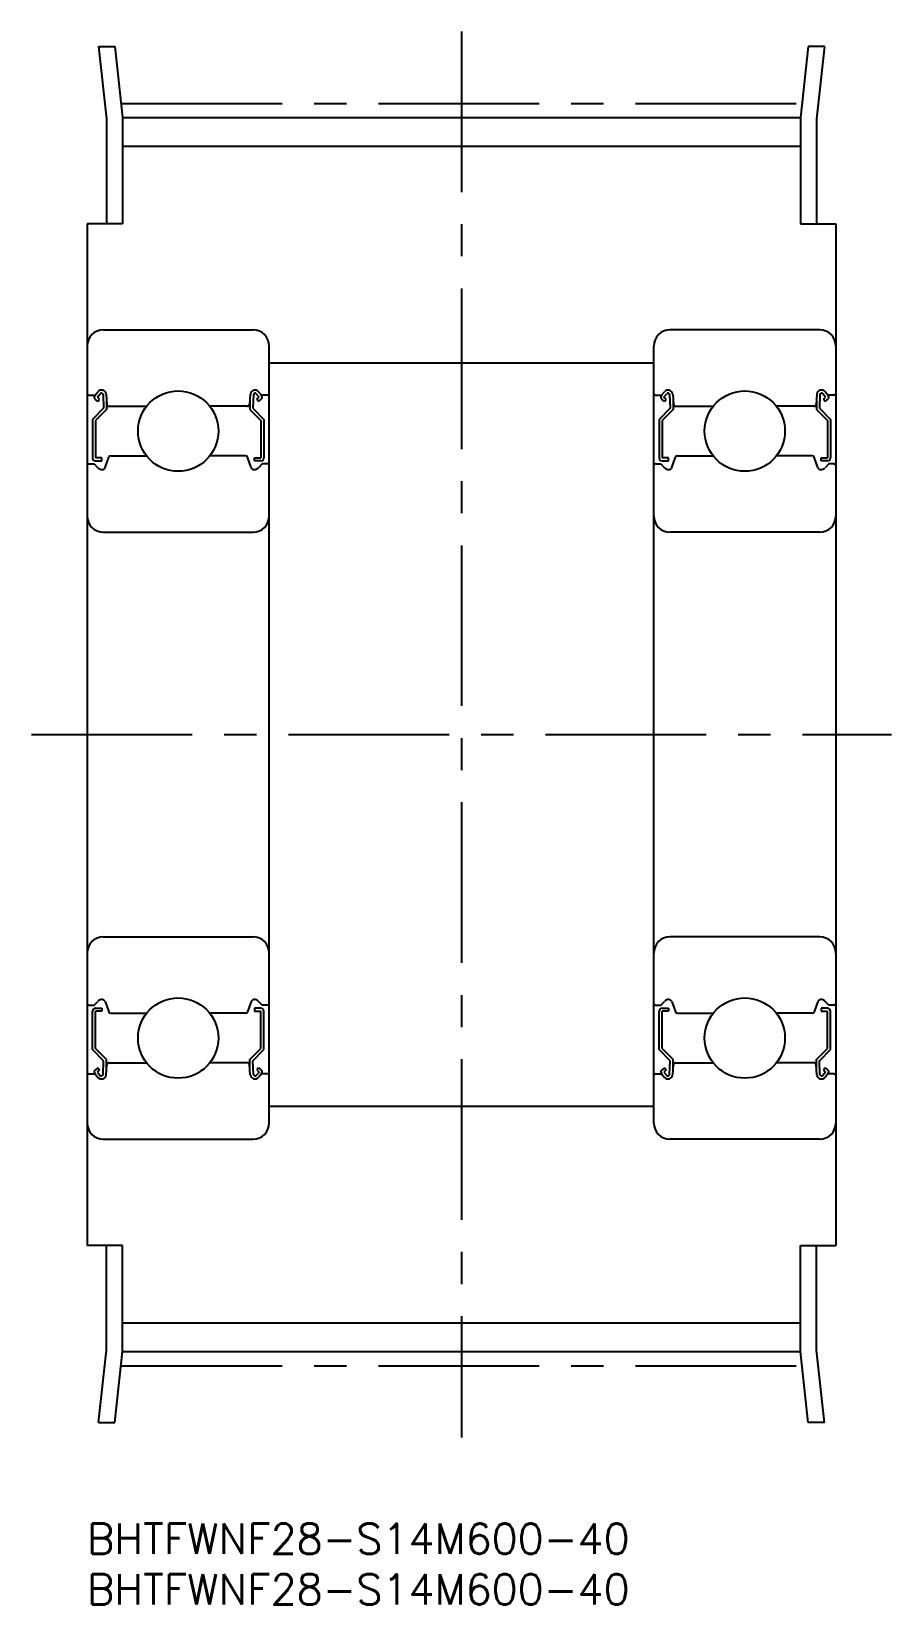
# Model space of a CAD drawing. Extents: x -6 to 79, y -8 to 148.
import ezdxf

# ---------------------------------------------------------------- set-up
doc = ezdxf.new("R2010")
doc.units = 0
doc.header["$LTSCALE"] = 0.5
doc.linetypes.add('CENTER', pattern=[50.8, 31.75, -6.35, 6.35, -6.35])
for name, color, linetype in [('MSM_CENTER', 1, 'CENTER'), ('MSM_CONTINUOUS', 7, 'CONTINUOUS'), ('MSM_PART_NUMBER', 7, 'CONTINUOUS')]:
    doc.layers.add(name, color=color, linetype=linetype)
doc.styles.get("Standard").update_dxf_attribs({"font": 'txt.shx', "height": 3, "bigfont": 'bigfont.shx'})

# ---------------------------------------------------------------- blocks, each defined once
blk = doc.blocks.new('*U2')
at = {"layer": 'MSM_PART_NUMBER'}
blk.add_text('BHTFWNF28-S14M600-40', height=3, dxfattribs=at).set_placement((0, -3))
blk = doc.blocks.new('*U3')
at = {"layer": 'MSM_PART_NUMBER'}
blk.add_text('BHTFWNF28-S14M600-40', height=3, dxfattribs=at).set_placement((0, -8))

msp = doc.modelspace()

# ---------------------------------------------------------------- linework, layer by layer
at = {"layer": 'MSM_CENTER'}
for p, q in [((37, 147.5), (37, 8.5)), ((3.4, 140.39), (70.6, 140.39)), ((-5.5, 78), (79.5, 78)), ((3.4, 15.61), (70.6, 15.61))]:
    msp.add_line(p, q, dxfattribs=at)
at = {"layer": 'MSM_CONTINUOUS'}
for p, q in [((1.11, 146), (1.9, 138.87)), ((1.11, 146), (2.73, 146)), ((2.73, 146), (3.5, 138.99)), ((71.27, 146), (70.5, 138.99)), ((72.89, 146), (71.27, 146)), ((72.89, 146), (72.1, 138.87)), ((1.9, 138.87), (1.9, 128.5)), ((3.5, 138.99), (70.5, 138.99)), ((3.5, 138.99), (3.5, 128.5)), ((70.5, 138.99), (70.5, 128.5)), ((72.1, 138.87), (72.1, 128.5)), ((3.5, 136.16), (70.5, 136.16)), ((0, 128.5), (0, 27.5)), ((3.5, 128.5), (0, 128.5)), ((70.5, 128.5), (74, 128.5)), ((74, 128.5), (74, 27.5)), ((1.6, 118), (16.4, 118)), ((72.4, 118), (57.6, 118)), ((18, 39.6), (18, 116.4)), ((56, 39.6), (56, 116.4)), ((18, 114.75), (56, 114.75)), ((0.2, 111.55), (0.78, 111.55)), ((0.78, 111.55), (1.06, 111.89)), ((1.05, 110.93), (0.82, 111.13)), ((1.01, 111.36), (1.29, 111.69)), ((1.24, 111.16), (1.01, 111.36)), ((1.05, 110.93), (1.24, 111.16)), ((1.57, 111.6), (1.63, 110.25)), ((1.87, 111.63), (1.96, 110.63)), ((1.93, 110.98), (1.93, 110.13)), ((2.16, 110.45), (5.88, 110.45)), ((15.84, 110.45), (12.12, 110.45)), ((16.13, 111.63), (16.04, 110.63)), ((16.07, 110.98), (16.07, 110.13)), ((16.43, 111.6), (16.37, 110.25)), ((16.99, 111.36), (16.71, 111.69)), ((16.76, 111.16), (16.99, 111.36)), ((16.95, 110.93), (16.76, 111.16)), ((17.22, 111.55), (16.94, 111.89)), ((16.95, 110.93), (17.18, 111.13)), ((17.8, 111.55), (17.22, 111.55)), ((56.2, 111.55), (56.78, 111.55)), ((56.78, 111.55), (57.06, 111.89)), ((57.05, 110.93), (56.82, 111.13)), ((57.01, 111.36), (57.29, 111.69)), ((57.24, 111.16), (57.01, 111.36)), ((57.05, 110.93), (57.24, 111.16)), ((57.57, 111.6), (57.63, 110.25)), ((57.87, 111.63), (57.96, 110.63)), ((57.93, 110.98), (57.93, 110.13)), ((58.16, 110.45), (61.88, 110.45)), ((71.84, 110.45), (68.12, 110.45)), ((72.13, 111.63), (72.04, 110.63)), ((72.07, 110.98), (72.07, 110.13)), ((72.43, 111.6), (72.37, 110.25)), ((72.99, 111.36), (72.71, 111.69)), ((72.76, 111.16), (72.99, 111.36)), ((72.95, 110.93), (72.76, 111.16)), ((73.22, 111.55), (72.94, 111.89)), ((72.95, 110.93), (73.18, 111.13)), ((73.8, 111.55), (73.22, 111.55)), ((1.63, 110.25), (0.53, 109.15)), ((0.53, 109.15), (0.53, 105.35)), ((1.93, 110.13), (0.83, 109.03)), ((0.83, 109.03), (0.83, 105.35)), ((16.07, 110.13), (17.17, 109.03)), ((16.37, 110.25), (17.47, 109.15)), ((17.17, 109.03), (17.17, 105.35)), ((17.47, 109.15), (17.47, 105.35)), ((57.63, 110.25), (56.53, 109.15)), ((56.53, 109.15), (56.53, 105.35)), ((57.93, 110.13), (56.83, 109.03)), ((56.83, 109.03), (56.83, 105.35)), ((72.07, 110.13), (73.17, 109.03)), ((72.37, 110.25), (73.47, 109.15)), ((73.17, 109.03), (73.17, 105.35)), ((73.47, 109.15), (73.47, 105.35)), ((0.2, 104.75), (0.7, 104.75)), ((0.7, 104.75), (1.07, 104.38)), ((1.45, 105.35), (0.83, 105.35)), ((0.83, 105.05), (1.45, 105.05)), ((1.45, 105.05), (1.45, 105.35)), ((1.78, 104.4), (2.15, 105.42)), ((2.34, 105.55), (5.88, 105.55)), ((15.66, 105.55), (12.12, 105.55)), ((16.22, 104.4), (15.85, 105.42)), ((16.55, 105.35), (17.17, 105.35)), ((16.55, 105.05), (16.55, 105.35)), ((17.17, 105.05), (16.55, 105.05)), ((17.3, 104.75), (16.93, 104.38)), ((17.8, 104.75), (17.3, 104.75)), ((56.2, 104.75), (56.7, 104.75)), ((56.7, 104.75), (57.07, 104.38)), ((57.45, 105.35), (56.83, 105.35)), ((56.83, 105.05), (57.45, 105.05)), ((57.45, 105.05), (57.45, 105.35)), ((57.78, 104.4), (58.15, 105.42)), ((58.34, 105.55), (61.88, 105.55)), ((71.66, 105.55), (68.12, 105.55)), ((72.22, 104.4), (71.85, 105.42)), ((72.55, 105.05), (72.55, 105.35)), ((72.55, 105.35), (73.17, 105.35)), ((73.17, 105.05), (72.55, 105.05)), ((73.3, 104.75), (72.93, 104.38)), ((73.8, 104.75), (73.3, 104.75)), ((1.6, 98), (16.4, 98)), ((72.4, 98), (57.6, 98)), ((1.6, 58), (16.4, 58)), ((72.4, 58), (57.6, 58)), ((0.7, 51.25), (1.07, 51.62)), ((1.78, 51.6), (2.15, 50.58)), ((16.22, 51.6), (15.85, 50.58)), ((17.3, 51.25), (16.93, 51.62)), ((56.7, 51.25), (57.07, 51.62)), ((57.78, 51.6), (58.15, 50.58)), ((72.22, 51.6), (71.85, 50.58)), ((73.3, 51.25), (72.93, 51.62)), ((0.2, 51.25), (0.7, 51.25)), ((0.53, 46.85), (0.53, 50.65)), ((0.83, 50.95), (1.45, 50.95)), ((0.83, 46.97), (0.83, 50.65)), ((1.45, 50.65), (0.83, 50.65)), ((1.45, 50.95), (1.45, 50.65)), ((2.34, 50.45), (5.88, 50.45)), ((15.66, 50.45), (12.12, 50.45)), ((16.55, 50.95), (16.55, 50.65)), ((17.17, 50.95), (16.55, 50.95)), ((16.55, 50.65), (17.17, 50.65)), ((17.17, 46.97), (17.17, 50.65)), ((17.8, 51.25), (17.3, 51.25)), ((17.47, 46.85), (17.47, 50.65)), ((56.2, 51.25), (56.7, 51.25)), ((56.53, 46.85), (56.53, 50.65)), ((56.83, 50.95), (57.45, 50.95)), ((56.83, 46.97), (56.83, 50.65)), ((57.45, 50.65), (56.83, 50.65)), ((57.45, 50.95), (57.45, 50.65)), ((58.34, 50.45), (61.88, 50.45)), ((71.66, 50.45), (68.12, 50.45)), ((73.17, 50.95), (72.55, 50.95)), ((72.55, 50.95), (72.55, 50.65)), ((72.55, 50.65), (73.17, 50.65)), ((73.17, 46.97), (73.17, 50.65)), ((73.8, 51.25), (73.3, 51.25)), ((73.47, 46.85), (73.47, 50.65)), ((1.63, 45.75), (0.53, 46.85)), ((1.93, 45.87), (0.83, 46.97)), ((16.07, 45.87), (17.17, 46.97)), ((16.37, 45.75), (17.47, 46.85)), ((57.63, 45.75), (56.53, 46.85)), ((57.93, 45.87), (56.83, 46.97)), ((72.07, 45.87), (73.17, 46.97)), ((72.37, 45.75), (73.47, 46.85)), ((1.57, 44.4), (1.63, 45.75)), ((1.87, 44.37), (1.96, 45.37)), ((1.93, 45.02), (1.93, 45.87)), ((2.16, 45.55), (5.88, 45.55)), ((15.84, 45.55), (12.12, 45.55)), ((16.13, 44.37), (16.04, 45.37)), ((16.07, 45.02), (16.07, 45.87)), ((16.43, 44.4), (16.37, 45.75)), ((57.57, 44.4), (57.63, 45.75)), ((57.87, 44.37), (57.96, 45.37)), ((57.93, 45.02), (57.93, 45.87)), ((58.16, 45.55), (61.88, 45.55)), ((71.84, 45.55), (68.12, 45.55)), ((72.13, 44.37), (72.04, 45.37)), ((72.07, 45.02), (72.07, 45.87)), ((72.43, 44.4), (72.37, 45.75)), ((0.2, 44.45), (0.78, 44.45)), ((0.78, 44.45), (1.06, 44.11)), ((1.05, 45.07), (0.82, 44.87)), ((1.24, 44.84), (1.01, 44.64)), ((1.01, 44.64), (1.29, 44.31)), ((1.05, 45.07), (1.24, 44.84)), ((16.99, 44.64), (16.71, 44.31)), ((16.95, 45.07), (16.76, 44.84)), ((16.76, 44.84), (16.99, 44.64)), ((17.22, 44.45), (16.94, 44.11)), ((16.95, 45.07), (17.18, 44.87)), ((17.8, 44.45), (17.22, 44.45)), ((56.2, 44.45), (56.78, 44.45)), ((56.78, 44.45), (57.06, 44.11)), ((57.05, 45.07), (56.82, 44.87)), ((57.24, 44.84), (57.01, 44.64)), ((57.01, 44.64), (57.29, 44.31)), ((57.05, 45.07), (57.24, 44.84)), ((72.99, 44.64), (72.71, 44.31)), ((72.95, 45.07), (72.76, 44.84)), ((72.76, 44.84), (72.99, 44.64)), ((73.22, 44.45), (72.94, 44.11)), ((72.95, 45.07), (73.18, 44.87)), ((73.8, 44.45), (73.22, 44.45)), ((18, 41.25), (56, 41.25)), ((1.6, 38), (16.4, 38)), ((72.4, 38), (57.6, 38)), ((3.5, 27.5), (0, 27.5)), ((1.9, 17.13), (1.9, 27.5)), ((3.5, 17.01), (3.5, 27.5)), ((70.5, 27.5), (74, 27.5)), ((70.5, 17.01), (70.5, 27.5)), ((72.1, 17.13), (72.1, 27.5)), ((3.5, 19.84), (70.5, 19.84)), ((1.11, 10), (1.9, 17.13)), ((72.89, 10), (72.1, 17.13)), ((2.73, 10), (3.5, 17.01)), ((3.5, 17.01), (70.5, 17.01)), ((71.27, 10), (70.5, 17.01)), ((1.11, 10), (2.73, 10)), ((72.89, 10), (71.27, 10))]:
    msp.add_line(p, q, dxfattribs=at)
for centre in [(9, 108), (65, 108), (9, 48), (65, 48)]:
    msp.add_circle(centre, 3.97, dxfattribs=at)
for centre, radius, start, end in [((1.6, 116.4), 1.6, 90, 180), ((16.4, 116.4), 1.6, 0, 90), ((57.6, 116.4), 1.6, 90, 180), ((72.4, 116.4), 1.6, 0, 90), ((1.41, 111.59), 0.46, 4.9869, 139.9105), ((16.59, 111.59), 0.46, 40.0895, 175.0131), ((57.41, 111.59), 0.46, 4.9869, 139.9105), ((72.59, 111.59), 0.46, 40.0895, 175.0131), ((0.2, 111.75), 0.2, 180, 270), ((1.01, 111.36), 0.3, 139.9105, 229.9992), ((1.41, 111.59), 0.16, 2.3754, 139.9946), ((2.16, 110.65), 0.2, 184.9869, 270), ((15.84, 110.65), 0.2, 270, 355.0131), ((16.59, 111.59), 0.16, 40.0054, 177.6246), ((16.99, 111.36), 0.3, 310.0008, 40.0895), ((17.8, 111.75), 0.2, 270, 0), ((56.2, 111.75), 0.2, 180, 270), ((57.01, 111.36), 0.3, 139.9105, 229.9992), ((57.41, 111.59), 0.16, 2.3754, 139.9946), ((58.16, 110.65), 0.2, 184.9869, 270), ((71.84, 110.65), 0.2, 270, 355.0131), ((72.59, 111.59), 0.16, 40.0054, 177.6246), ((72.99, 111.36), 0.3, 310.0008, 40.0895), ((73.8, 111.75), 0.2, 270, 0), ((0.2, 104.55), 0.2, 90, 180), ((0.83, 105.35), 0.3, 180, 270), ((1.5, 104.8), 0.6, 225.0023, 272.8279), ((1.5, 104.5), 0.3, 265.4914, 340.0304), ((2.34, 105.35), 0.2, 90, 160.0304), ((15.66, 105.35), 0.2, 19.9696, 90), ((16.5, 104.5), 0.3, 199.9696, 274.5086), ((16.5, 104.8), 0.6, 267.1721, 314.9977), ((17.17, 105.35), 0.3, 270, 0), ((17.8, 104.55), 0.2, 0, 90), ((56.2, 104.55), 0.2, 90, 180), ((56.83, 105.35), 0.3, 180, 270), ((57.5, 104.8), 0.6, 225.0023, 272.8279), ((57.5, 104.5), 0.3, 265.4914, 340.0304), ((58.34, 105.35), 0.2, 90, 160.0304), ((71.66, 105.35), 0.2, 19.9696, 90), ((72.5, 104.5), 0.3, 199.9696, 274.5086), ((72.5, 104.8), 0.6, 267.1721, 314.9977), ((73.17, 105.35), 0.3, 270, 0), ((73.8, 104.55), 0.2, 0, 90), ((1.6, 99.6), 1.6, 180, 270), ((16.4, 99.6), 1.6, 270, 0), ((57.6, 99.6), 1.6, 180, 270), ((72.4, 99.6), 1.6, 270, 0), ((1.6, 56.4), 1.6, 90, 180), ((16.4, 56.4), 1.6, 0, 90), ((57.6, 56.4), 1.6, 90, 180), ((72.4, 56.4), 1.6, 0, 90), ((0.2, 51.45), 0.2, 180, 270), ((1.5, 51.2), 0.6, 87.1721, 134.9977), ((1.5, 51.5), 0.3, 19.9696, 94.5086), ((16.5, 51.5), 0.3, 85.4914, 160.0304), ((16.5, 51.2), 0.6, 45.0023, 92.8279), ((17.8, 51.45), 0.2, 270, 0), ((56.2, 51.45), 0.2, 180, 270), ((57.5, 51.2), 0.6, 87.1721, 134.9977), ((57.5, 51.5), 0.3, 19.9696, 94.5086), ((72.5, 51.5), 0.3, 85.4914, 160.0304), ((72.5, 51.2), 0.6, 45.0023, 92.8279), ((73.8, 51.45), 0.2, 270, 0), ((0.83, 50.65), 0.3, 90, 180), ((2.34, 50.65), 0.2, 199.9696, 270), ((15.66, 50.65), 0.2, 270, 340.0304), ((17.17, 50.65), 0.3, 0, 90), ((56.83, 50.65), 0.3, 90, 180), ((58.34, 50.65), 0.2, 199.9696, 270), ((71.66, 50.65), 0.2, 270, 340.0304), ((73.17, 50.65), 0.3, 0, 90), ((2.16, 45.35), 0.2, 90, 175.0131), ((15.84, 45.35), 0.2, 4.9869, 90), ((58.16, 45.35), 0.2, 90, 175.0131), ((71.84, 45.35), 0.2, 4.9869, 90), ((0.2, 44.25), 0.2, 90, 180), ((1.01, 44.64), 0.3, 130.0008, 220.0895), ((1.41, 44.41), 0.46, 220.0895, 355.0131), ((1.41, 44.41), 0.16, 220.0054, 357.6246), ((16.59, 44.41), 0.46, 184.9869, 319.9105), ((16.59, 44.41), 0.16, 182.3754, 319.9946), ((16.99, 44.64), 0.3, 319.9105, 49.9992), ((17.8, 44.25), 0.2, 0, 90), ((56.2, 44.25), 0.2, 90, 180), ((57.01, 44.64), 0.3, 130.0008, 220.0895), ((57.41, 44.41), 0.46, 220.0895, 355.0131), ((57.41, 44.41), 0.16, 220.0054, 357.6246), ((72.59, 44.41), 0.46, 184.9869, 319.9105), ((72.59, 44.41), 0.16, 182.3754, 319.9946), ((72.99, 44.64), 0.3, 319.9105, 49.9992), ((73.8, 44.25), 0.2, 0, 90), ((1.6, 39.6), 1.6, 180, 270), ((16.4, 39.6), 1.6, 270, 0), ((57.6, 39.6), 1.6, 180, 270), ((72.4, 39.6), 1.6, 270, 0)]:
    msp.add_arc(centre, radius, start, end, dxfattribs=at)

# ---------------------------------------------------------------- block references
for name in ['*U2', '*U3']:
    msp.add_blockref(name, (0, 0), dxfattribs=at)

doc.saveas('drawing.dxf')
